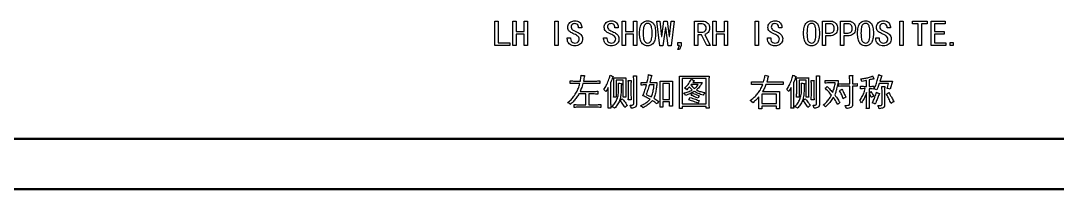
# Model space of a CAD drawing. Extents: x 0 to 1189, y 0 to 841.
# Drawn here: x 698.4 to 904, y -0.1 to 33.3 of the extents above; entities that cross this region are included whole.
import ezdxf

# ---------------------------------------------------------------- set-up
doc = ezdxf.new("R2010")
doc.units = 0

msp = doc.modelspace()

# ---------------------------------------------------------------- linework, layer by layer
at = {"color": 7, "lineweight": 50}
for p, q in [((1178.93, 9.9), (29.93, 9.9)), ((1188.93, -0.1), (-0.07, -0.1))]:
    msp.add_line(p, q, dxfattribs=at)
at = {"color": 7, "lineweight": 25}
for points in [[(795.43, 28.42), (792.47, 28.42), (792.47, 33.28), (793.12, 33.28), (793.12, 28.96), (795.43, 28.96)], [(798.96, 28.42), (798.3, 28.42), (798.3, 30.69), (796.68, 30.69), (796.68, 28.42), (796.03, 28.42), (796.03, 33.28), (796.68, 33.28), (796.68, 31.23), (798.3, 31.23), (798.3, 33.28), (798.96, 33.28)], [(805.06, 28.42), (804.4, 28.42), (804.4, 33.28), (805.06, 33.28)], [(809.88, 29.79), (809.86, 29.53), (809.81, 29.31), (809.73, 29.1), (809.62, 28.91), (809.47, 28.75), (809.29, 28.61), (809.09, 28.5), (808.87, 28.43), (808.62, 28.38), (808.35, 28.36), (808.07, 28.38), (807.83, 28.43), (807.61, 28.51), (807.41, 28.62), (807.24, 28.76), (807.09, 28.93), (806.98, 29.11), (806.9, 29.31), (806.86, 29.53), (806.84, 29.76), (806.84, 29.96), (807.49, 29.96), (807.49, 29.79), (807.52, 29.52), (807.61, 29.31), (807.75, 29.13), (807.93, 29.01), (808.13, 28.93), (808.35, 28.9), (808.62, 28.93), (808.84, 29.01), (809.01, 29.15), (809.13, 29.32), (809.2, 29.51), (809.23, 29.73), (809.2, 29.91), (809.11, 30.09), (808.97, 30.25), (808.83, 30.37), (808.66, 30.48), (808.46, 30.59), (808.23, 30.69), (807.97, 30.8), (807.75, 30.91), (807.55, 31.02), (807.39, 31.14), (807.25, 31.26), (807.12, 31.43), (807.03, 31.6), (806.97, 31.8), (806.95, 32), (806.97, 32.23), (807.02, 32.44), (807.1, 32.64), (807.22, 32.81), (807.37, 32.97), (807.54, 33.1), (807.72, 33.2), (807.92, 33.28), (808.12, 33.32), (808.35, 33.34), (808.62, 33.32), (808.87, 33.27), (809.08, 33.18), (809.26, 33.05), (809.41, 32.9), (809.53, 32.72), (809.62, 32.53), (809.69, 32.34), (809.72, 32.15), (809.74, 31.94), (809.08, 31.94), (809.08, 32.15), (809.02, 32.34), (808.91, 32.51), (808.76, 32.65), (808.57, 32.74), (808.35, 32.77), (808.13, 32.75), (807.95, 32.69), (807.81, 32.58), (807.7, 32.45), (807.63, 32.28), (807.61, 32.09), (807.65, 31.85), (807.76, 31.65), (807.87, 31.55), (808.04, 31.44), (808.28, 31.33), (808.57, 31.21), (808.81, 31.1), (809.03, 30.99), (809.22, 30.86), (809.39, 30.73), (809.54, 30.59), (809.69, 30.41), (809.79, 30.21), (809.86, 30.01)], [(817.1, 29.79), (817.09, 29.53), (817.04, 29.31), (816.95, 29.1), (816.84, 28.91), (816.69, 28.75), (816.51, 28.61), (816.31, 28.5), (816.09, 28.43), (815.84, 28.38), (815.57, 28.36), (815.3, 28.38), (815.05, 28.43), (814.83, 28.51), (814.63, 28.62), (814.46, 28.76), (814.32, 28.93), (814.21, 29.11), (814.13, 29.31), (814.08, 29.53), (814.06, 29.76), (814.06, 29.96), (814.72, 29.96), (814.72, 29.79), (814.74, 29.52), (814.83, 29.31), (814.97, 29.13), (815.15, 29.01), (815.35, 28.93), (815.57, 28.9), (815.84, 28.93), (816.07, 29.01), (816.24, 29.15), (816.35, 29.32), (816.43, 29.51), (816.45, 29.73), (816.42, 29.91), (816.34, 30.09), (816.19, 30.25), (816.05, 30.37), (815.88, 30.48), (815.68, 30.59), (815.46, 30.69), (815.2, 30.8), (814.97, 30.91), (814.77, 31.02), (814.61, 31.14), (814.47, 31.26), (814.34, 31.43), (814.25, 31.6), (814.2, 31.8), (814.18, 32), (814.19, 32.23), (814.24, 32.44), (814.32, 32.64), (814.44, 32.81), (814.59, 32.97), (814.76, 33.1), (814.94, 33.2), (815.14, 33.28), (815.35, 33.32), (815.57, 33.34), (815.85, 33.32), (816.09, 33.27), (816.31, 33.18), (816.49, 33.05), (816.63, 32.9), (816.75, 32.72), (816.84, 32.53), (816.91, 32.34), (816.95, 32.15), (816.96, 31.94), (816.31, 31.94), (816.3, 32.15), (816.24, 32.34), (816.14, 32.51), (815.99, 32.65), (815.8, 32.74), (815.57, 32.77), (815.36, 32.75), (815.18, 32.69), (815.03, 32.58), (814.92, 32.45), (814.85, 32.28), (814.83, 32.09), (814.87, 31.85), (814.99, 31.65), (815.1, 31.55), (815.27, 31.44), (815.5, 31.33), (815.8, 31.21), (816.03, 31.1), (816.25, 30.99), (816.44, 30.86), (816.61, 30.73), (816.76, 30.59), (816.91, 30.41), (817.02, 30.21), (817.08, 30.01)], [(820.63, 28.42), (819.98, 28.42), (819.98, 30.69), (818.36, 30.69), (818.36, 28.42), (817.71, 28.42), (817.71, 33.28), (818.36, 33.28), (818.36, 31.23), (819.98, 31.23), (819.98, 33.28), (820.63, 33.28)], [(824.35, 30.86), (824.34, 30.54), (824.32, 30.24), (824.29, 29.97), (824.25, 29.72), (824.19, 29.49), (824.12, 29.29), (824.03, 29.1), (823.94, 28.95), (823.79, 28.77), (823.63, 28.62), (823.44, 28.51), (823.24, 28.43), (823.02, 28.38), (822.79, 28.36), (822.55, 28.38), (822.33, 28.43), (822.13, 28.51), (821.94, 28.62), (821.77, 28.77), (821.62, 28.95), (821.52, 29.1), (821.43, 29.29), (821.36, 29.49), (821.3, 29.72), (821.25, 29.97), (821.22, 30.24), (821.2, 30.54), (821.19, 30.86), (821.2, 31.19), (821.22, 31.48), (821.25, 31.76), (821.3, 32.01), (821.36, 32.23), (821.43, 32.44), (821.52, 32.61), (821.62, 32.77), (821.77, 32.94), (821.94, 33.08), (822.13, 33.19), (822.33, 33.27), (822.55, 33.32), (822.79, 33.34), (823.02, 33.32), (823.24, 33.27), (823.44, 33.19), (823.63, 33.08), (823.79, 32.94), (823.94, 32.77), (824.03, 32.61), (824.12, 32.44), (824.19, 32.23), (824.25, 32.01), (824.29, 31.76), (824.32, 31.48), (824.34, 31.19)], [(828.06, 33.28), (827.44, 28.36), (826.87, 28.36), (826.36, 32), (826.3, 32), (825.79, 28.36), (825.22, 28.36), (824.59, 33.28), (825.22, 33.28), (825.53, 30.18), (825.59, 30.18), (826.02, 33.28), (826.64, 33.28), (827.07, 30.18), (827.12, 30.18), (827.44, 33.28)], [(835.19, 28.42), (834.51, 28.42), (833.49, 30.52), (832.75, 30.52), (832.75, 28.42), (832.1, 28.42), (832.1, 33.28), (833.52, 33.28), (833.78, 33.27), (834.02, 33.23), (834.24, 33.16), (834.44, 33.07), (834.62, 32.95), (834.78, 32.81), (834.9, 32.63), (834.98, 32.41), (835.03, 32.17), (835.05, 31.89), (835.03, 31.62), (834.98, 31.38), (834.89, 31.18), (834.77, 31.01), (834.62, 30.86), (834.46, 30.75), (834.29, 30.67), (834.11, 30.61)], [(838.65, 28.42), (838, 28.42), (838, 30.69), (836.38, 30.69), (836.38, 28.42), (835.72, 28.42), (835.72, 33.28), (836.38, 33.28), (836.38, 31.23), (838, 31.23), (838, 33.28), (838.65, 33.28)], [(844.75, 28.42), (844.1, 28.42), (844.1, 33.28), (844.75, 33.28)], [(849.57, 29.79), (849.56, 29.53), (849.51, 29.31), (849.43, 29.1), (849.31, 28.91), (849.16, 28.75), (848.99, 28.61), (848.79, 28.5), (848.56, 28.43), (848.31, 28.38), (848.04, 28.36), (847.77, 28.38), (847.52, 28.43), (847.3, 28.51), (847.1, 28.62), (846.93, 28.76), (846.79, 28.93), (846.68, 29.11), (846.6, 29.31), (846.55, 29.53), (846.53, 29.76), (846.53, 29.96), (847.19, 29.96), (847.19, 29.79), (847.22, 29.52), (847.3, 29.31), (847.44, 29.13), (847.62, 29.01), (847.82, 28.93), (848.04, 28.9), (848.32, 28.93), (848.54, 29.01), (848.71, 29.15), (848.83, 29.32), (848.9, 29.51), (848.92, 29.73), (848.89, 29.91), (848.81, 30.09), (848.67, 30.25), (848.52, 30.37), (848.35, 30.48), (848.15, 30.59), (847.93, 30.69), (847.67, 30.8), (847.44, 30.91), (847.25, 31.02), (847.08, 31.14), (846.95, 31.26), (846.82, 31.43), (846.72, 31.6), (846.67, 31.8), (846.65, 32), (846.66, 32.23), (846.71, 32.44), (846.8, 32.64), (846.91, 32.81), (847.06, 32.97), (847.23, 33.1), (847.41, 33.2), (847.61, 33.28), (847.82, 33.32), (848.04, 33.34), (848.32, 33.32), (848.57, 33.27), (848.78, 33.18), (848.96, 33.05), (849.11, 32.9), (849.22, 32.72), (849.31, 32.53), (849.38, 32.34), (849.42, 32.15), (849.43, 31.94), (848.78, 31.94), (848.77, 32.15), (848.72, 32.34), (848.61, 32.51), (848.46, 32.65), (848.27, 32.74), (848.04, 32.77), (847.83, 32.75), (847.65, 32.69), (847.5, 32.58), (847.39, 32.45), (847.32, 32.28), (847.3, 32.09), (847.34, 31.85), (847.46, 31.65), (847.57, 31.55), (847.74, 31.44), (847.97, 31.33), (848.27, 31.21), (848.51, 31.1), (848.72, 30.99), (848.92, 30.86), (849.09, 30.73), (849.23, 30.59), (849.38, 30.41), (849.49, 30.21), (849.55, 30.01)], [(856.85, 30.86), (856.85, 30.54), (856.83, 30.24), (856.8, 29.97), (856.75, 29.72), (856.69, 29.49), (856.62, 29.29), (856.54, 29.1), (856.44, 28.95), (856.3, 28.77), (856.13, 28.62), (855.95, 28.51), (855.75, 28.43), (855.53, 28.38), (855.29, 28.36), (855.05, 28.38), (854.83, 28.43), (854.63, 28.51), (854.45, 28.62), (854.28, 28.77), (854.13, 28.95), (854.03, 29.1), (853.94, 29.29), (853.87, 29.49), (853.81, 29.72), (853.76, 29.97), (853.73, 30.24), (853.71, 30.54), (853.7, 30.86), (853.71, 31.19), (853.73, 31.48), (853.76, 31.76), (853.81, 32.01), (853.87, 32.23), (853.94, 32.44), (854.03, 32.61), (854.13, 32.77), (854.28, 32.94), (854.45, 33.08), (854.63, 33.19), (854.83, 33.27), (855.05, 33.32), (855.29, 33.34), (855.53, 33.32), (855.75, 33.27), (855.95, 33.19), (856.13, 33.08), (856.3, 32.94), (856.44, 32.77), (856.54, 32.61), (856.62, 32.44), (856.69, 32.23), (856.75, 32.01), (856.8, 31.76), (856.83, 31.48), (856.85, 31.19)], [(860.42, 31.8), (860.41, 31.54), (860.36, 31.3), (860.28, 31.09), (860.17, 30.89), (860.03, 30.72), (859.85, 30.58), (859.66, 30.47), (859.44, 30.39), (859.19, 30.34), (858.92, 30.33), (858.09, 30.33), (858.09, 28.42), (857.44, 28.42), (857.44, 33.28), (858.92, 33.28), (859.19, 33.26), (859.44, 33.22), (859.66, 33.14), (859.85, 33.03), (860.03, 32.88), (860.17, 32.71), (860.28, 32.52), (860.36, 32.3), (860.41, 32.06)], [(863.99, 31.8), (863.98, 31.54), (863.93, 31.3), (863.85, 31.09), (863.74, 30.89), (863.6, 30.72), (863.43, 30.58), (863.23, 30.47), (863.01, 30.39), (862.76, 30.34), (862.49, 30.33), (861.67, 30.33), (861.67, 28.42), (861.01, 28.42), (861.01, 33.28), (862.49, 33.28), (862.76, 33.26), (863.01, 33.22), (863.23, 33.14), (863.43, 33.03), (863.6, 32.88), (863.74, 32.71), (863.85, 32.52), (863.93, 32.3), (863.98, 32.06)], [(867.57, 30.86), (867.56, 30.54), (867.54, 30.24), (867.51, 29.97), (867.46, 29.72), (867.4, 29.49), (867.33, 29.29), (867.25, 29.1), (867.15, 28.95), (867.01, 28.77), (866.84, 28.62), (866.66, 28.51), (866.46, 28.43), (866.24, 28.38), (866, 28.36), (865.77, 28.38), (865.55, 28.43), (865.34, 28.51), (865.16, 28.62), (864.99, 28.77), (864.84, 28.95), (864.74, 29.1), (864.65, 29.29), (864.58, 29.49), (864.52, 29.72), (864.47, 29.97), (864.44, 30.24), (864.42, 30.54), (864.41, 30.86), (864.42, 31.19), (864.44, 31.48), (864.47, 31.76), (864.52, 32.01), (864.58, 32.23), (864.65, 32.44), (864.74, 32.61), (864.84, 32.77), (864.99, 32.94), (865.16, 33.08), (865.34, 33.19), (865.55, 33.27), (865.77, 33.32), (866, 33.34), (866.24, 33.32), (866.46, 33.27), (866.66, 33.19), (866.84, 33.08), (867.01, 32.94), (867.15, 32.77), (867.25, 32.61), (867.33, 32.44), (867.4, 32.23), (867.46, 32.01), (867.51, 31.76), (867.54, 31.48), (867.56, 31.19)], [(871.08, 29.79), (871.06, 29.53), (871.01, 29.31), (870.93, 29.1), (870.82, 28.91), (870.67, 28.75), (870.49, 28.61), (870.29, 28.5), (870.07, 28.43), (869.82, 28.38), (869.54, 28.36), (869.27, 28.38), (869.03, 28.43), (868.8, 28.51), (868.61, 28.62), (868.44, 28.76), (868.29, 28.93), (868.18, 29.11), (868.1, 29.31), (868.05, 29.53), (868.04, 29.76), (868.04, 29.96), (868.69, 29.96), (868.69, 29.79), (868.72, 29.52), (868.81, 29.31), (868.95, 29.13), (869.13, 29.01), (869.33, 28.93), (869.54, 28.9), (869.82, 28.93), (870.04, 29.01), (870.21, 29.15), (870.33, 29.32), (870.4, 29.51), (870.43, 29.73), (870.4, 29.91), (870.31, 30.09), (870.17, 30.25), (870.03, 30.37), (869.86, 30.48), (869.66, 30.59), (869.43, 30.69), (869.17, 30.8), (868.95, 30.91), (868.75, 31.02), (868.59, 31.14), (868.45, 31.26), (868.32, 31.43), (868.23, 31.6), (868.17, 31.8), (868.15, 32), (868.17, 32.23), (868.22, 32.44), (868.3, 32.64), (868.42, 32.81), (868.56, 32.97), (868.74, 33.1), (868.92, 33.2), (869.12, 33.28), (869.32, 33.32), (869.54, 33.34), (869.82, 33.32), (870.07, 33.27), (870.28, 33.18), (870.46, 33.05), (870.61, 32.9), (870.73, 32.72), (870.82, 32.53), (870.88, 32.34), (870.92, 32.15), (870.94, 31.94), (870.28, 31.94), (870.28, 32.15), (870.22, 32.34), (870.11, 32.51), (869.96, 32.65), (869.77, 32.74), (869.54, 32.77), (869.33, 32.75), (869.15, 32.69), (869.01, 32.58), (868.89, 32.45), (868.83, 32.28), (868.81, 32.09), (868.85, 31.85), (868.96, 31.65), (869.07, 31.55), (869.24, 31.44), (869.48, 31.33), (869.77, 31.21), (870.01, 31.1), (870.23, 30.99), (870.42, 30.86), (870.59, 30.73), (870.74, 30.59), (870.89, 30.41), (870.99, 30.21), (871.06, 30.01)], [(873.47, 28.42), (872.82, 28.42), (872.82, 33.28), (873.47, 33.28)], [(878.24, 32.74), (877.1, 32.74), (877.1, 28.42), (876.45, 28.42), (876.45, 32.74), (875.31, 32.74), (875.31, 33.28), (878.24, 33.28)], [(881.9, 28.42), (879, 28.42), (879, 33.28), (881.76, 33.28), (881.76, 32.74), (879.65, 32.74), (879.65, 31.23), (881.58, 31.23), (881.58, 30.69), (879.65, 30.69), (879.65, 28.96), (881.9, 28.96)], [(823.67, 30.86), (823.66, 31.19), (823.65, 31.48), (823.62, 31.74), (823.58, 31.96), (823.54, 32.15), (823.48, 32.3), (823.41, 32.43), (823.23, 32.63), (823.02, 32.76), (822.79, 32.8), (822.55, 32.76), (822.34, 32.63), (822.15, 32.43), (822.07, 32.3), (822.01, 32.15), (821.96, 31.96), (821.93, 31.74), (821.9, 31.48), (821.88, 31.19), (821.88, 30.86), (821.88, 30.54), (821.9, 30.25), (821.93, 29.99), (821.96, 29.77), (822.01, 29.57), (822.07, 29.41), (822.15, 29.29), (822.34, 29.08), (822.55, 28.95), (822.79, 28.9), (823.02, 28.95), (823.23, 29.08), (823.41, 29.29), (823.48, 29.41), (823.54, 29.57), (823.58, 29.77), (823.62, 29.99), (823.65, 30.25), (823.66, 30.54)], [(834.4, 31.89), (834.37, 32.13), (834.29, 32.34), (834.16, 32.51), (834.02, 32.61), (833.84, 32.68), (833.63, 32.73), (833.37, 32.74), (832.75, 32.74), (832.75, 31.06), (833.54, 31.06), (833.76, 31.08), (833.96, 31.15), (834.14, 31.25), (834.28, 31.4), (834.37, 31.61)], [(856.17, 30.86), (856.17, 31.19), (856.15, 31.48), (856.13, 31.74), (856.09, 31.96), (856.04, 32.15), (855.98, 32.3), (855.92, 32.43), (855.73, 32.63), (855.52, 32.76), (855.29, 32.8), (855.06, 32.76), (854.84, 32.63), (854.65, 32.43), (854.58, 32.3), (854.52, 32.15), (854.47, 31.96), (854.43, 31.74), (854.4, 31.48), (854.39, 31.19), (854.38, 30.86), (854.39, 30.54), (854.4, 30.25), (854.43, 29.99), (854.47, 29.77), (854.52, 29.57), (854.58, 29.41), (854.65, 29.29), (854.84, 29.08), (855.06, 28.95), (855.29, 28.9), (855.52, 28.95), (855.73, 29.08), (855.92, 29.29), (855.98, 29.41), (856.04, 29.57), (856.09, 29.77), (856.13, 29.99), (856.15, 30.25), (856.17, 30.54)], [(859.77, 31.8), (859.75, 32.05), (859.71, 32.26), (859.63, 32.42), (859.52, 32.54), (859.37, 32.63), (859.2, 32.69), (858.99, 32.73), (858.75, 32.74), (858.09, 32.74), (858.09, 30.86), (858.75, 30.86), (858.99, 30.88), (859.2, 30.91), (859.37, 30.98), (859.52, 31.06), (859.63, 31.18), (859.71, 31.35), (859.75, 31.55)], [(863.34, 31.8), (863.33, 32.05), (863.28, 32.26), (863.2, 32.42), (863.09, 32.54), (862.94, 32.63), (862.77, 32.69), (862.56, 32.73), (862.32, 32.74), (861.67, 32.74), (861.67, 30.86), (862.32, 30.86), (862.56, 30.88), (862.77, 30.91), (862.94, 30.98), (863.09, 31.06), (863.2, 31.18), (863.28, 31.35), (863.33, 31.55)], [(866.88, 30.86), (866.88, 31.19), (866.86, 31.48), (866.84, 31.74), (866.8, 31.96), (866.75, 32.15), (866.7, 32.3), (866.63, 32.43), (866.44, 32.63), (866.24, 32.76), (866, 32.8), (865.77, 32.76), (865.55, 32.63), (865.36, 32.43), (865.29, 32.3), (865.23, 32.15), (865.18, 31.96), (865.14, 31.74), (865.12, 31.48), (865.1, 31.19), (865.09, 30.86), (865.1, 30.54), (865.12, 30.25), (865.14, 29.99), (865.18, 29.77), (865.23, 29.57), (865.29, 29.41), (865.36, 29.29), (865.55, 29.08), (865.77, 28.95), (866, 28.9), (866.24, 28.95), (866.44, 29.08), (866.63, 29.29), (866.7, 29.41), (866.75, 29.57), (866.8, 29.77), (866.84, 29.99), (866.86, 30.25), (866.88, 30.54)], [(829.46, 28.42), (829.09, 27.65), (828.8, 27.65), (829.09, 28.42), (828.8, 28.42), (828.8, 29.05), (829.46, 29.05)], [(883.41, 28.42), (882.76, 28.42), (882.76, 29.05), (883.41, 29.05)], [(823.63, 22.45), (823.55, 22.31), (823.48, 22.12), (823.41, 21.88), (823.37, 21.68), (823.32, 21.47), (823.27, 21.27), (823.23, 21.06), (824.62, 21.06), (824.61, 20.81), (824.59, 20.57), (824.56, 20.34), (824.53, 20.11), (824.5, 19.88), (824.46, 19.67), (824.42, 19.46), (824.38, 19.25), (824.32, 18.99), (824.26, 18.75), (824.19, 18.52), (824.13, 18.32), (824.06, 18.13), (824, 17.96), (824.2, 17.84), (824.41, 17.72), (824.61, 17.59), (824.82, 17.45), (825.02, 17.31), (824.89, 17.15), (824.77, 16.99), (824.65, 16.82), (824.42, 17), (824.22, 17.16), (824.04, 17.3), (823.88, 17.41), (823.74, 17.5), (823.58, 17.33), (823.42, 17.16), (823.25, 17), (823.08, 16.85), (822.9, 16.71), (822.72, 16.57), (822.53, 16.44), (822.32, 16.3), (822.1, 16.16), (821.87, 16.03), (821.75, 16.18), (821.58, 16.32), (821.35, 16.45), (821.54, 16.54), (821.72, 16.63), (821.91, 16.72), (822.1, 16.83), (822.29, 16.94), (822.45, 17.04), (822.61, 17.15), (822.78, 17.28), (822.94, 17.43), (823.1, 17.59), (823.26, 17.76), (822.97, 17.91), (822.71, 18.05), (822.48, 18.17), (822.28, 18.27), (822.1, 18.35), (821.96, 18.42), (821.84, 18.47), (821.92, 18.66), (822, 18.86), (822.08, 19.07), (822.16, 19.3), (822.24, 19.53), (822.32, 19.78), (822.4, 20.04), (822.47, 20.32), (822.55, 20.6), (822.33, 20.6), (822.13, 20.6), (821.92, 20.59), (821.72, 20.58), (821.53, 20.57), (821.53, 21.08), (821.73, 21.07), (821.94, 21.07), (822.17, 21.06), (822.41, 21.06), (822.66, 21.06), (822.71, 21.26), (822.75, 21.47), (822.81, 21.69), (822.86, 21.92), (822.92, 22.21), (822.96, 22.45), (822.97, 22.65), (823.19, 22.57), (823.4, 22.51)], [(869.24, 22.42), (869.18, 22.28), (869.11, 22.1), (869.03, 21.89), (868.94, 21.65), (868.84, 21.37), (871.32, 21.37), (870.86, 19.78), (870.67, 19.82), (870.49, 19.87), (870.32, 19.92), (870.38, 20.11), (870.44, 20.33), (870.51, 20.59), (870.58, 20.88), (868.7, 20.88), (868.63, 20.68), (868.56, 20.48), (868.49, 20.27), (868.41, 20.06), (868.33, 19.85), (868.25, 19.63), (868.03, 19.72), (867.84, 19.79), (867.68, 19.83), (867.8, 20.05), (867.91, 20.28), (868.01, 20.5), (868.1, 20.74), (868.19, 20.97), (868.26, 21.21), (868.33, 21.45), (868.4, 21.69), (868.46, 21.93), (868.51, 22.17), (868.57, 22.41), (868.62, 22.65), (868.85, 22.55), (869.06, 22.47)], [(810.28, 22.48), (810.24, 22.31), (810.19, 22.12), (810.15, 21.9), (810.1, 21.65), (810.06, 21.37), (812.27, 21.37), (812.49, 21.37), (812.7, 21.38), (812.91, 21.39), (813.12, 21.4), (813.32, 21.42), (813.32, 20.86), (813.07, 20.87), (812.83, 20.88), (812.6, 20.88), (812.39, 20.88), (809.94, 20.88), (809.86, 20.62), (809.78, 20.36), (809.7, 20.12), (809.63, 19.9), (809.55, 19.69), (809.48, 19.5), (809.4, 19.32), (811.93, 19.32), (812.19, 19.32), (812.44, 19.33), (812.68, 19.34), (812.93, 19.35), (812.93, 18.78), (812.69, 18.79), (812.46, 18.8), (812.21, 18.81), (811.96, 18.81), (811.14, 18.81), (811.14, 16.68), (812.3, 16.68), (812.57, 16.68), (812.82, 16.68), (813.07, 16.69), (813.3, 16.7), (813.52, 16.71), (813.52, 16.14), (813.28, 16.15), (813.04, 16.16), (812.8, 16.16), (812.58, 16.17), (812.36, 16.17), (809.18, 16.17), (808.89, 16.17), (808.63, 16.16), (808.39, 16.15), (808.18, 16.14), (808.18, 16.71), (808.35, 16.7), (808.54, 16.69), (808.74, 16.68), (808.96, 16.68), (809.2, 16.68), (810.54, 16.68), (810.54, 18.81), (809.15, 18.81), (809.04, 18.63), (808.93, 18.46), (808.81, 18.28), (808.69, 18.11), (808.57, 17.94), (808.44, 17.77), (808.3, 17.61), (808.15, 17.43), (807.99, 17.26), (807.82, 17.08), (807.64, 16.9), (807.44, 16.71), (807.32, 16.84), (807.14, 16.96), (806.9, 17.08), (807.09, 17.22), (807.26, 17.37), (807.43, 17.52), (807.59, 17.67), (807.74, 17.83), (807.88, 17.99), (808.02, 18.15), (808.16, 18.34), (808.29, 18.53), (808.43, 18.74), (808.56, 18.96), (808.69, 19.19), (808.79, 19.38), (808.88, 19.57), (808.97, 19.77), (809.05, 19.98), (809.13, 20.19), (809.21, 20.42), (809.28, 20.65), (809.35, 20.88), (808.61, 20.88), (808.34, 20.88), (808.09, 20.88), (807.86, 20.87), (807.64, 20.87), (807.44, 20.86), (807.44, 21.42), (807.65, 21.4), (807.87, 21.39), (808.11, 21.38), (808.35, 21.37), (808.61, 21.37), (809.46, 21.37), (809.5, 21.64), (809.53, 21.89), (809.55, 22.13), (809.57, 22.34), (809.57, 22.53), (809.83, 22.5), (810.07, 22.48)], [(815.99, 22.28), (815.93, 22.19), (815.85, 22.06), (815.77, 21.87), (815.67, 21.63), (815.57, 21.34), (815.45, 21), (815.45, 17.39), (815.45, 17.12), (815.45, 16.87), (815.46, 16.62), (815.46, 16.39), (815.47, 16.18), (815.48, 15.97), (814.94, 15.97), (814.95, 16.18), (814.95, 16.39), (814.96, 16.62), (814.96, 16.87), (814.96, 17.12), (814.97, 17.39), (814.97, 20.12), (814.89, 19.97), (814.79, 19.78), (814.67, 19.54), (814.51, 19.27), (814.38, 19.44), (814.25, 19.59), (814.11, 19.72), (814.23, 19.89), (814.35, 20.07), (814.47, 20.27), (814.58, 20.48), (814.69, 20.71), (814.8, 20.94), (814.91, 21.2), (815.02, 21.49), (815.12, 21.75), (815.2, 21.99), (815.26, 22.21), (815.31, 22.4), (815.33, 22.56), (815.56, 22.44), (815.78, 22.35)], [(817.61, 20.88), (817.59, 20.76), (817.58, 20.6), (817.56, 20.41), (817.55, 20.18), (817.54, 19.92), (817.53, 19.63), (817.52, 19.29), (817.51, 19.03), (817.49, 18.77), (817.46, 18.53), (817.43, 18.29), (817.38, 18.07), (817.33, 17.85), (817.26, 17.65), (817.19, 17.46), (817.11, 17.28), (817, 17.06), (816.88, 16.85), (816.76, 16.65), (816.64, 16.46), (816.51, 16.29), (816.38, 16.12), (816.24, 15.97), (816.07, 16.11), (815.89, 16.21), (815.7, 16.28), (815.87, 16.45), (816.02, 16.62), (816.16, 16.79), (816.29, 16.97), (816.41, 17.16), (816.52, 17.35), (816.61, 17.55), (816.7, 17.75), (816.78, 17.98), (816.85, 18.22), (816.91, 18.46), (816.96, 18.7), (816.99, 18.95), (817.01, 19.21), (817.02, 19.46), (817.03, 19.72), (817.03, 19.96), (817.02, 20.19), (817.02, 20.4), (817.01, 20.6), (817, 20.79), (816.98, 20.97), (817.19, 20.94), (817.4, 20.91)], [(818.46, 22.02), (818.45, 21.86), (818.44, 21.67), (818.43, 21.45), (818.43, 21.2), (818.43, 19.18), (818.43, 18.93), (818.44, 18.68), (818.45, 18.43), (818.46, 18.19), (817.92, 18.19), (817.92, 21.57), (816.56, 21.57), (816.56, 18.16), (816.04, 18.16), (816.05, 18.36), (816.06, 18.57), (816.07, 18.77), (816.07, 18.98), (816.07, 19.18), (816.07, 21.2), (816.07, 21.33), (816.07, 21.52), (816.06, 21.75), (816.04, 22.02)], [(819.51, 21.51), (819.5, 21.34), (819.49, 21.15), (819.48, 20.95), (819.48, 20.71), (819.48, 18.73), (819.48, 18.49), (819.49, 18.26), (819.49, 18.04), (819.5, 17.83), (819.51, 17.62), (818.94, 17.62), (818.95, 17.77), (818.96, 17.96), (818.97, 18.18), (818.97, 18.44), (818.97, 18.73), (818.97, 20.71), (818.97, 20.95), (818.96, 21.15), (818.95, 21.34), (818.94, 21.51)], [(820.59, 22.42), (820.58, 22.25), (820.57, 22.06), (820.56, 21.85), (820.56, 21.62), (820.56, 16.65), (820.53, 16.43), (820.45, 16.27), (820.31, 16.17), (820.16, 16.11), (819.99, 16.06), (819.78, 16.01), (819.54, 15.97), (819.49, 16.18), (819.41, 16.39), (819.31, 16.59), (819.55, 16.6), (819.73, 16.61), (819.87, 16.62), (819.98, 16.72), (820.02, 16.94), (820.02, 21.62), (820.02, 21.84), (820.01, 22.05), (820.01, 22.24), (819.99, 22.42)], [(822.52, 18.7), (822.77, 18.58), (822.99, 18.47), (823.19, 18.37), (823.37, 18.29), (823.51, 18.21), (823.6, 18.41), (823.68, 18.62), (823.75, 18.84), (823.81, 19.08), (823.87, 19.32), (823.91, 19.53), (823.95, 19.74), (823.98, 19.95), (824.01, 20.17), (824.03, 20.38), (824.05, 20.6), (823.12, 20.6), (823.03, 20.3), (822.94, 20.01), (822.86, 19.75), (822.78, 19.5), (822.71, 19.27), (822.64, 19.06), (822.58, 18.87)], [(827.72, 21.37), (827.71, 21.11), (827.7, 20.88), (827.69, 20.67), (827.69, 20.49), (827.69, 17.53), (827.69, 17.31), (827.69, 17.08), (827.7, 16.86), (827.71, 16.64), (827.72, 16.42), (827.15, 16.42), (827.15, 17.22), (825.79, 17.22), (825.79, 16.2), (825.25, 16.2), (825.26, 16.41), (825.26, 16.61), (825.27, 16.82), (825.27, 17.03), (825.27, 17.24), (825.28, 17.45), (825.28, 20.34), (825.27, 20.54), (825.27, 20.74), (825.27, 20.94), (825.26, 21.15), (825.25, 21.37)], [(827.15, 17.7), (827.15, 20.88), (825.79, 20.88), (825.79, 17.7)], [(834.96, 22.31), (834.96, 22.1), (834.95, 21.89), (834.94, 21.67), (834.94, 21.45), (834.94, 21.22), (834.94, 20.98), (834.94, 20.74), (834.94, 17.7), (834.94, 17.45), (834.94, 17.2), (834.94, 16.95), (834.94, 16.71), (834.95, 16.46), (834.96, 16.21), (834.96, 15.97), (834.4, 15.97), (834.4, 16.34), (829.65, 16.34), (829.65, 15.91), (829.08, 15.91), (829.09, 16.13), (829.1, 16.36), (829.1, 16.58), (829.1, 16.81), (829.11, 17.04), (829.11, 17.27), (829.11, 17.5), (829.11, 17.73), (829.11, 20.74), (829.11, 20.98), (829.11, 21.21), (829.11, 21.43), (829.1, 21.66), (829.1, 21.88), (829.09, 22.09), (829.08, 22.31)], [(834.4, 16.82), (834.4, 21.85), (829.65, 21.85), (829.65, 16.82)], [(832.04, 21.48), (831.87, 21.3), (831.73, 21.11), (833.63, 21.11), (833.54, 20.93), (833.41, 20.72), (833.26, 20.49), (833.15, 20.33), (833.01, 20.17), (832.85, 19.99), (832.67, 19.81), (832.46, 19.61), (832.68, 19.51), (832.89, 19.41), (833.1, 19.33), (833.31, 19.27), (833.52, 19.21), (833.73, 19.16), (833.93, 19.12), (834.14, 19.09), (834.01, 18.92), (833.9, 18.74), (833.8, 18.56), (833.54, 18.64), (833.3, 18.72), (833.06, 18.81), (832.83, 18.9), (832.62, 19), (832.41, 19.1), (832.22, 19.21), (832.04, 19.32), (831.83, 19.19), (831.62, 19.07), (831.4, 18.96), (831.19, 18.85), (830.96, 18.76), (830.74, 18.67), (830.51, 18.6), (830.28, 18.53), (830.2, 18.69), (830.1, 18.85), (829.96, 19.01), (830.19, 19.05), (830.41, 19.1), (830.63, 19.16), (830.84, 19.23), (831.04, 19.31), (831.25, 19.4), (831.45, 19.5), (831.64, 19.61), (831.46, 19.78), (831.3, 19.95), (831.17, 20.1), (831.07, 20.23), (830.94, 20.09), (830.81, 19.95), (830.67, 19.81), (830.53, 19.66), (830.4, 19.8), (830.25, 19.92), (830.11, 20), (830.29, 20.17), (830.47, 20.34), (830.63, 20.52), (830.79, 20.7), (830.93, 20.9), (831.09, 21.14), (831.22, 21.36), (831.33, 21.56), (831.41, 21.74), (831.61, 21.65), (831.82, 21.56)], [(831.36, 20.57), (831.52, 20.39), (831.68, 20.23), (831.83, 20.09), (831.97, 19.98), (832.09, 19.89), (832.24, 20.01), (832.38, 20.15), (832.52, 20.3), (832.65, 20.47), (832.78, 20.66), (831.41, 20.66)], [(846.78, 22.36), (846.7, 22.18), (846.63, 22), (846.58, 21.82), (846.54, 21.64), (846.48, 21.43), (846.41, 21.2), (848.52, 21.2), (848.71, 21.2), (848.92, 21.2), (849.14, 21.21), (849.39, 21.22), (849.65, 21.23), (849.65, 20.66), (849.44, 20.67), (849.22, 20.68), (848.99, 20.68), (848.74, 20.68), (848.49, 20.69), (846.24, 20.69), (846.17, 20.49), (846.1, 20.29), (846.01, 20.1), (845.92, 19.9), (845.82, 19.7), (845.71, 19.5), (845.59, 19.29), (848.94, 19.29), (848.93, 19.1), (848.92, 18.9), (848.92, 18.69), (848.92, 18.48), (848.91, 18.27), (848.91, 16.94), (848.92, 16.75), (848.92, 16.55), (848.92, 16.34), (848.93, 16.12), (848.94, 15.88), (848.32, 15.88), (848.32, 16.4), (845.42, 16.4), (845.42, 15.88), (844.82, 15.88), (844.84, 16.14), (844.84, 16.38), (844.85, 16.62), (844.85, 16.85), (844.85, 18.24), (844.71, 18.08), (844.57, 17.92), (844.43, 17.77), (844.3, 17.63), (844.16, 17.5), (844.01, 17.36), (843.85, 17.22), (843.69, 17.08), (843.48, 17.27), (843.3, 17.42), (843.12, 17.53), (843.29, 17.64), (843.46, 17.76), (843.63, 17.89), (843.8, 18.04), (843.94, 18.17), (844.08, 18.31), (844.22, 18.45), (844.36, 18.61), (844.51, 18.77), (844.65, 18.94), (844.79, 19.11), (844.92, 19.29), (845.04, 19.47), (845.15, 19.66), (845.26, 19.86), (845.35, 20.06), (845.45, 20.26), (845.54, 20.47), (845.62, 20.69), (844.57, 20.69), (844.31, 20.68), (844.06, 20.68), (843.81, 20.68), (843.58, 20.67), (843.35, 20.66), (843.35, 21.23), (843.54, 21.22), (843.74, 21.21), (843.94, 21.2), (844.15, 21.2), (844.37, 21.2), (844.6, 21.2), (845.76, 21.2), (845.84, 21.46), (845.91, 21.7), (845.97, 21.93), (846.01, 22.14), (846.05, 22.35), (846.07, 22.53), (846.32, 22.46), (846.55, 22.41)], [(852.26, 22.28), (852.2, 22.19), (852.13, 22.06), (852.04, 21.87), (851.95, 21.63), (851.84, 21.34), (851.72, 21), (851.72, 17.39), (851.73, 17.12), (851.73, 16.87), (851.73, 16.62), (851.74, 16.39), (851.74, 16.18), (851.75, 15.97), (851.21, 15.97), (851.22, 16.18), (851.23, 16.39), (851.23, 16.62), (851.24, 16.87), (851.24, 17.12), (851.24, 17.39), (851.24, 20.12), (851.17, 19.97), (851.07, 19.78), (850.94, 19.54), (850.79, 19.27), (850.65, 19.44), (850.52, 19.59), (850.39, 19.72), (850.51, 19.89), (850.63, 20.07), (850.74, 20.27), (850.86, 20.48), (850.97, 20.71), (851.08, 20.94), (851.18, 21.2), (851.3, 21.49), (851.4, 21.75), (851.48, 21.99), (851.54, 22.21), (851.58, 22.4), (851.61, 22.56), (851.83, 22.44), (852.05, 22.35)], [(853.88, 20.88), (853.87, 20.76), (853.85, 20.6), (853.84, 20.41), (853.83, 20.18), (853.82, 19.92), (853.81, 19.63), (853.8, 19.29), (853.79, 19.03), (853.77, 18.77), (853.74, 18.53), (853.7, 18.29), (853.66, 18.07), (853.6, 17.85), (853.54, 17.65), (853.47, 17.46), (853.39, 17.28), (853.27, 17.06), (853.16, 16.85), (853.04, 16.65), (852.92, 16.46), (852.79, 16.29), (852.66, 16.12), (852.52, 15.97), (852.35, 16.11), (852.17, 16.21), (851.98, 16.28), (852.14, 16.45), (852.3, 16.62), (852.44, 16.79), (852.57, 16.97), (852.69, 17.16), (852.79, 17.35), (852.89, 17.55), (852.97, 17.75), (853.06, 17.98), (853.13, 18.22), (853.19, 18.46), (853.23, 18.7), (853.27, 18.95), (853.29, 19.21), (853.3, 19.46), (853.3, 19.72), (853.3, 19.96), (853.3, 20.19), (853.29, 20.4), (853.29, 20.6), (853.27, 20.79), (853.26, 20.97), (853.47, 20.94), (853.68, 20.91)], [(854.74, 22.02), (854.72, 21.86), (854.71, 21.67), (854.71, 21.45), (854.71, 21.2), (854.71, 19.18), (854.71, 18.93), (854.71, 18.68), (854.72, 18.43), (854.74, 18.19), (854.2, 18.19), (854.2, 21.57), (852.83, 21.57), (852.83, 18.16), (852.32, 18.16), (852.33, 18.36), (852.34, 18.57), (852.34, 18.77), (852.35, 18.98), (852.35, 19.18), (852.35, 21.2), (852.35, 21.33), (852.34, 21.52), (852.33, 21.75), (852.32, 22.02)], [(855.79, 21.51), (855.77, 21.34), (855.77, 21.15), (855.76, 20.95), (855.76, 20.71), (855.76, 18.73), (855.76, 18.49), (855.76, 18.26), (855.77, 18.04), (855.78, 17.83), (855.79, 17.62), (855.22, 17.62), (855.23, 17.77), (855.24, 17.96), (855.24, 18.18), (855.25, 18.44), (855.25, 18.73), (855.25, 20.71), (855.25, 20.95), (855.24, 21.15), (855.23, 21.34), (855.22, 21.51)], [(856.87, 22.42), (856.85, 22.25), (856.85, 22.06), (856.84, 21.85), (856.84, 21.62), (856.84, 16.65), (856.81, 16.43), (856.72, 16.27), (856.58, 16.17), (856.44, 16.11), (856.26, 16.06), (856.05, 16.01), (855.82, 15.97), (855.76, 16.18), (855.69, 16.39), (855.59, 16.59), (855.83, 16.6), (856.01, 16.61), (856.14, 16.62), (856.26, 16.72), (856.3, 16.94), (856.3, 21.62), (856.3, 21.84), (856.29, 22.05), (856.28, 22.24), (856.27, 22.42)], [(857.97, 21.48), (858.19, 21.47), (858.43, 21.46), (858.69, 21.45), (858.97, 21.45), (860.59, 21.45), (860.54, 21.16), (860.49, 20.87), (860.43, 20.6), (860.38, 20.33), (860.32, 20.08), (860.27, 19.84), (860.21, 19.61), (860.14, 19.39), (860.08, 19.19), (860.01, 18.99), (859.95, 18.81), (859.88, 18.64), (860.05, 18.4), (860.21, 18.17), (860.36, 17.96), (860.49, 17.76), (860.62, 17.57), (860.73, 17.4), (860.84, 17.25), (860.93, 17.11), (860.79, 17), (860.64, 16.88), (860.47, 16.74), (860.31, 17.02), (860.16, 17.27), (860.02, 17.49), (859.89, 17.69), (859.78, 17.86), (859.68, 18.01), (859.59, 18.13), (859.46, 17.9), (859.32, 17.68), (859.18, 17.48), (859.05, 17.3), (858.91, 17.13), (858.77, 16.97), (858.61, 16.8), (858.44, 16.63), (858.26, 16.44), (858.06, 16.25), (857.92, 16.41), (857.77, 16.53), (857.6, 16.62), (857.79, 16.76), (857.98, 16.91), (858.15, 17.07), (858.32, 17.24), (858.48, 17.42), (858.62, 17.58), (858.75, 17.75), (858.87, 17.94), (859, 18.14), (859.13, 18.35), (859.25, 18.58), (859.08, 18.79), (858.92, 18.98), (858.76, 19.16), (858.6, 19.34), (858.44, 19.5), (858.29, 19.66), (858.14, 19.81), (858, 19.95), (858.12, 20.05), (858.25, 20.17), (858.4, 20.32), (858.62, 20.07), (858.82, 19.85), (859.01, 19.65), (859.16, 19.47), (859.3, 19.32), (859.41, 19.2), (859.51, 19.09), (859.59, 19.35), (859.67, 19.6), (859.75, 19.84), (859.81, 20.08), (859.87, 20.32), (859.92, 20.55), (859.96, 20.78), (859.99, 21), (858.97, 21), (858.69, 21), (858.43, 20.99), (858.19, 20.98), (857.97, 20.97)], [(860.7, 20.86), (861.01, 20.84), (861.27, 20.83), (861.48, 20.83), (861.64, 20.83), (862.86, 20.83), (862.86, 21.68), (862.85, 21.87), (862.84, 22.06), (862.83, 22.27), (862.8, 22.48), (863.46, 22.48), (863.44, 22.29), (863.43, 22.09), (863.43, 21.87), (863.43, 21.62), (863.43, 20.83), (863.59, 20.83), (863.8, 20.83), (864.06, 20.84), (864.36, 20.86), (864.36, 20.34), (864.06, 20.36), (863.8, 20.37), (863.59, 20.37), (863.43, 20.37), (863.43, 16.79), (863.42, 16.55), (863.35, 16.35), (863.24, 16.21), (863.07, 16.11), (862.87, 16.05), (862.66, 15.99), (862.44, 15.95), (862.21, 15.91), (862.14, 16.13), (862.05, 16.34), (861.95, 16.54), (862.23, 16.54), (862.46, 16.56), (862.62, 16.58), (862.73, 16.61), (862.84, 16.75), (862.86, 17.02), (862.86, 20.37), (861.67, 20.37), (861.51, 20.37), (861.3, 20.36), (861.03, 20.34), (860.7, 20.32)], [(864.87, 17.53), (864.99, 17.7), (865.11, 17.88), (865.23, 18.08), (865.35, 18.29), (865.46, 18.51), (865.55, 18.71), (865.64, 18.92), (865.72, 19.14), (865.79, 19.37), (865.86, 19.61), (865.92, 19.86), (865.64, 19.86), (865.39, 19.85), (865.18, 19.85), (865.01, 19.83), (865.01, 20.34), (865.26, 20.33), (865.5, 20.33), (865.74, 20.32), (865.97, 20.32), (866.2, 20.32), (866.2, 21.51), (866.04, 21.48), (865.83, 21.43), (865.57, 21.38), (865.26, 21.31), (865.19, 21.51), (865.11, 21.68), (865.04, 21.82), (865.27, 21.84), (865.49, 21.87), (865.69, 21.89), (865.88, 21.92), (866.07, 21.96), (866.26, 21.99), (866.44, 22.03), (866.62, 22.08), (866.8, 22.13), (866.97, 22.2), (867.16, 22.29), (867.37, 22.39), (867.48, 22.16), (867.61, 21.96), (867.74, 21.79), (867.54, 21.77), (867.34, 21.73), (867.14, 21.69), (866.93, 21.65), (866.71, 21.59), (866.71, 20.32), (866.89, 20.32), (867.1, 20.32), (867.34, 20.33), (867.62, 20.34), (867.62, 19.78), (867.34, 19.8), (867.1, 19.82), (866.89, 19.83), (866.71, 19.83), (866.71, 18.98), (866.89, 19.13), (867.08, 19.29), (867.19, 19.12), (867.3, 18.95), (867.41, 18.77), (867.52, 18.59), (867.62, 18.41), (867.49, 18.33), (867.34, 18.22), (867.2, 18.1), (867.06, 18.37), (866.93, 18.59), (866.82, 18.78), (866.71, 18.92), (866.71, 16.82), (866.71, 16.66), (866.72, 16.46), (866.73, 16.22), (866.74, 15.94), (866.14, 15.94), (866.17, 16.21), (866.19, 16.45), (866.2, 16.65), (866.2, 16.82), (866.2, 19.12), (866.12, 18.87), (866.03, 18.63), (865.95, 18.42), (865.87, 18.23), (865.8, 18.05), (865.72, 17.9), (865.6, 17.69), (865.48, 17.48), (865.35, 17.26), (865.21, 17.05), (865.09, 17.22), (864.98, 17.38)], [(831.7, 18.98), (832, 18.86), (832.27, 18.75), (832.51, 18.65), (832.71, 18.58), (832.87, 18.52), (833, 18.47), (832.91, 18.31), (832.83, 18.14), (832.75, 17.96), (832.44, 18.1), (832.17, 18.22), (831.94, 18.33), (831.74, 18.41), (831.57, 18.48), (831.44, 18.53), (831.53, 18.67), (831.62, 18.82)], [(848.32, 16.91), (848.32, 18.78), (845.42, 18.78), (845.42, 16.91)], [(861.3, 19.75), (861.41, 19.54), (861.53, 19.33), (861.64, 19.13), (861.74, 18.92), (861.84, 18.73), (861.94, 18.53), (862.03, 18.34), (862.12, 18.16), (861.9, 18.06), (861.72, 17.97), (861.58, 17.87), (861.51, 18.07), (861.44, 18.26), (861.36, 18.46), (861.27, 18.65), (861.17, 18.85), (861.07, 19.06), (860.96, 19.26), (860.84, 19.46), (860.98, 19.53), (861.13, 19.63)], [(868.76, 18.9), (868.67, 18.72), (868.59, 18.52), (868.5, 18.31), (868.42, 18.09), (868.36, 17.92), (868.28, 17.73), (868.2, 17.53), (868.11, 17.3), (868.02, 17.06), (867.91, 16.79), (867.69, 16.9), (867.5, 16.98), (867.34, 17.05), (867.43, 17.21), (867.52, 17.39), (867.6, 17.57), (867.69, 17.77), (867.77, 17.97), (867.85, 18.19), (867.93, 18.41), (868.01, 18.65), (868.09, 18.9), (868.16, 19.15), (868.35, 19.06), (868.55, 18.97)], [(869.81, 20.26), (869.8, 20.09), (869.79, 19.87), (869.78, 19.59), (869.78, 19.27), (869.78, 16.71), (869.75, 16.4), (869.65, 16.18), (869.5, 16.07), (869.34, 16.02), (869.16, 15.97), (868.94, 15.93), (868.7, 15.88), (868.64, 16.12), (868.56, 16.34), (868.47, 16.54), (868.76, 16.53), (868.97, 16.53), (869.11, 16.54), (869.23, 16.64), (869.27, 16.88), (869.27, 19.27), (869.27, 19.57), (869.26, 19.84), (869.25, 20.07), (869.24, 20.26)], [(870.6, 19.07), (870.72, 18.87), (870.85, 18.67), (870.98, 18.45), (871.12, 18.21), (871.23, 18.02), (871.33, 17.83), (871.43, 17.63), (871.52, 17.44), (871.6, 17.25), (871.39, 17.15), (871.21, 17.05), (871.06, 16.94), (870.95, 17.18), (870.84, 17.41), (870.74, 17.63), (870.64, 17.84), (870.55, 18.03), (870.44, 18.25), (870.33, 18.45), (870.22, 18.61), (870.12, 18.75), (870.29, 18.85), (870.45, 18.96)], [(817.75, 17.84), (817.88, 17.71), (818.02, 17.55), (818.16, 17.38), (818.31, 17.19), (818.46, 16.98), (818.61, 16.75), (818.77, 16.51), (818.62, 16.42), (818.46, 16.3), (818.29, 16.14), (818.16, 16.37), (818.02, 16.59), (817.89, 16.79), (817.75, 16.99), (817.61, 17.17), (817.47, 17.34), (817.32, 17.5), (817.47, 17.6), (817.61, 17.72)], [(831.16, 18.1), (831.46, 18.01), (831.74, 17.92), (832.01, 17.84), (832.25, 17.76), (832.48, 17.68), (832.68, 17.61), (832.87, 17.54), (833.03, 17.48), (832.94, 17.32), (832.84, 17.16), (832.75, 16.99), (832.47, 17.11), (832.2, 17.21), (831.95, 17.31), (831.72, 17.39), (831.5, 17.46), (831.3, 17.53), (831.12, 17.58), (830.96, 17.62), (831.03, 17.77), (831.1, 17.93)], [(854.03, 17.84), (854.16, 17.71), (854.29, 17.55), (854.44, 17.38), (854.58, 17.19), (854.73, 16.98), (854.89, 16.75), (855.05, 16.51), (854.89, 16.42), (854.73, 16.3), (854.57, 16.14), (854.43, 16.37), (854.3, 16.59), (854.17, 16.79), (854.03, 16.99), (853.89, 17.17), (853.74, 17.34), (853.6, 17.5), (853.75, 17.6), (853.89, 17.72)]]:
    msp.add_lwpolyline(points, close=True, dxfattribs=at)

doc.saveas('drawing.dxf')
